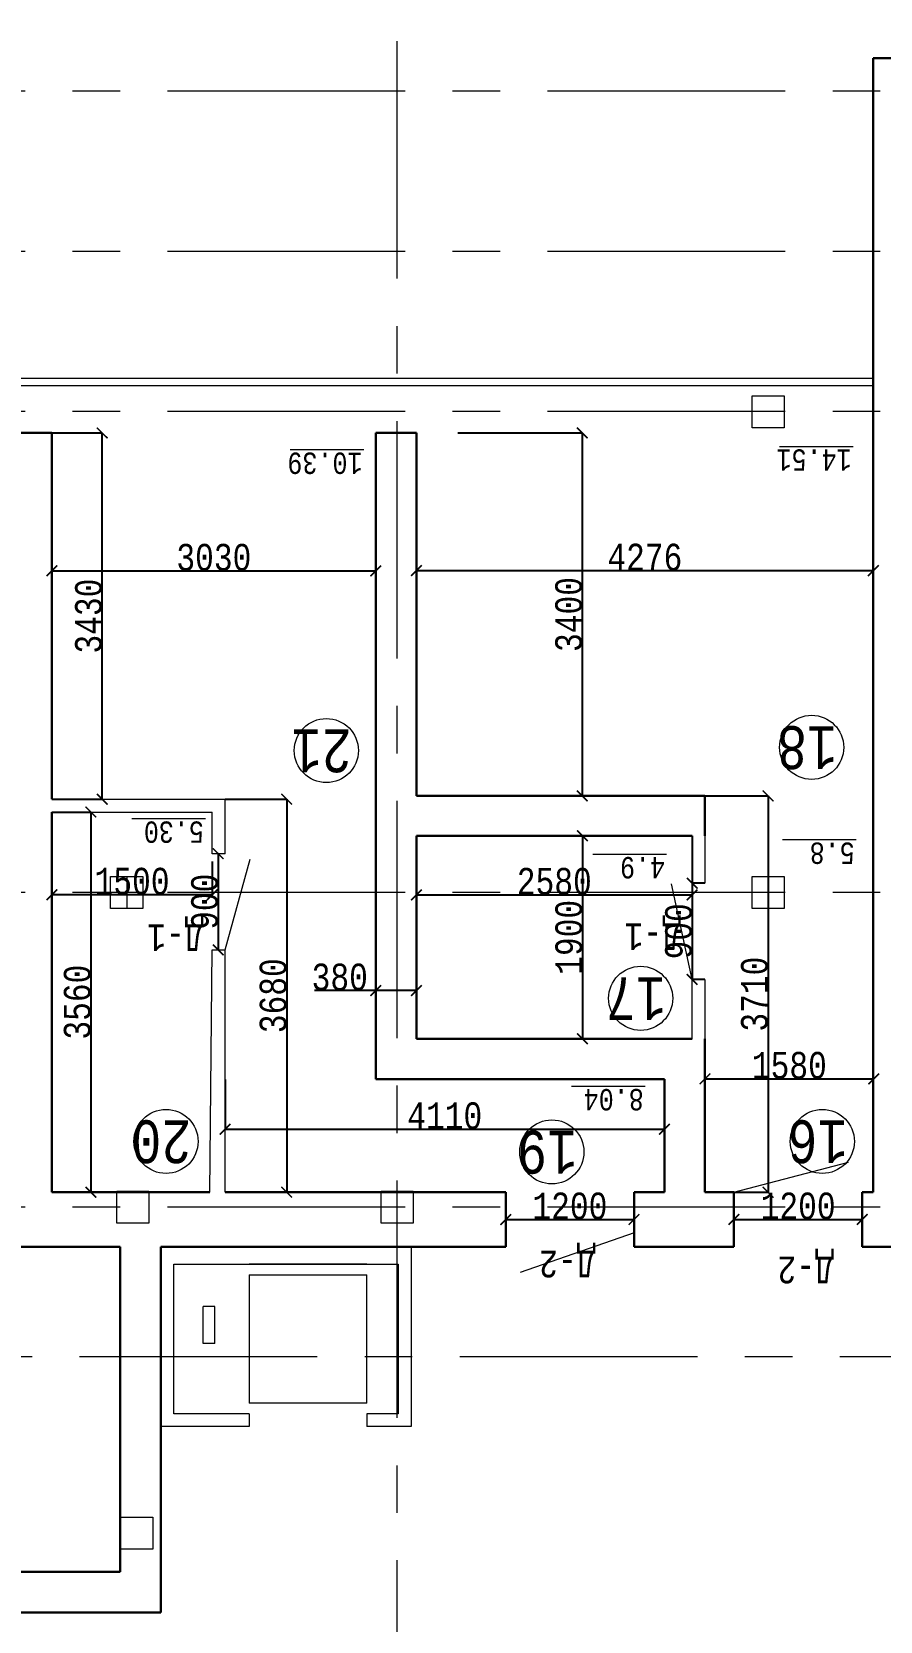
# Model space of a CAD drawing. Header units: millimetres. Extents: x -689206 to 4969298, y -1019800 to 703299.
# Drawn here: x 367459 to 375396, y -938033 to -923150 of the extents above; entities that cross this region are included whole.
import ezdxf

# ---------------------------------------------------------------- set-up
doc = ezdxf.new("R2010")
doc.units = ezdxf.units.MM
doc.linetypes.add('JIS_02_4.0', pattern=[5.5, 4, -1.5])
doc.linetypes.add('осеваяX2', pattern=[101.6, 63.5, -12.7, 12.7, -12.7])
for name, color, linetype, lineweight in [('несущие', 7, 'Continuous', 30), ('ОКНА', 250, 'Continuous', 20), ('ПЕРЕГОРОДКИ', 252, 'Continuous', 9), ('РАЗМЕРЫ', 7, 'Continuous', 9), ('сваи', 7, 'JIS_02_4.0', 30), ('стены', 7, 'Continuous', 20)]:
    doc.layers.add(name, color=color, linetype=linetype, lineweight=lineweight)
doc.layers.add('четотам', color=7, linetype='Continuous')
doc.styles.add('Аннотативный', font='isocteur.ttf', dxfattribs={"width": 0.7, "height": 250})
doc.dimstyles.new('Аннотативный', dxfattribs={"dimscale": 0, "dimtxt": 250, "dimasz": 100, "dimexe": 1.25, "dimexo": 0.625, "dimtad": 1, "dimdec": 0, "dimtxsty": 'Аннотативный', "dimblk": 'ARCHTICK', "dimcen": 2.5, "dimadec": 0, "dimazin": 0, "dimtfac": 1, "dimtdec": 0, "dimtmove": 0, "dimatfit": 3, "dimfxl": 1, "dimarcsym": 0})

# ---------------------------------------------------------------- blocks, each defined once
blk = doc.blocks.new('_ArchTick')
at = {"color": 0, "linetype": 'ByBlock', "const_width": 0.15}
blk.add_lwpolyline([(-0.5, -0.5), (0.5, 0.5)], dxfattribs=at)
blk = doc.blocks.new('*D4287')
at = {"layer": 'Defpoints', "color": 0, "lineweight": 5, "transparency": 16777216}
for p in [(371057, -928196), (371057, -928196), (375332, -928196)]:
    blk.add_point(p, dxfattribs=at)
at = {"layer": 'стены', "color": 0, "lineweight": -2, "transparency": 16777216}
for p, q in [((371057, -928195), (371057, -928195)), ((375332, -928196), (371057, -928196)), ((375332, -928195), (375332, -928195))]:
    blk.add_line(p, q, dxfattribs=at)
at = {"layer": 'стены', "color": 0, "lineweight": -2, "transparency": 16777216, "xscale": 100, "yscale": 100, "zscale": 100}
for p, rotation in [((371057, -928196), 179.9999999999985), ((375332, -928196), 359.9999999999985)]:
    blk.add_blockref('_ArchTick', p, dxfattribs=dict(at, rotation=rotation))
at = {"layer": 'стены', "color": 0, "lineweight": 5, "transparency": 16777216, "insert": (373194, -928070), "char_height": 250, "attachment_point": 5, "style": 'Аннотативный'}
blk.add_mtext('4276', dxfattribs=at)
blk = doc.blocks.new('*D4288')
at = {"layer": 'Defpoints', "color": 0, "lineweight": 5, "transparency": 16777216}
for p in [(367647, -930919), (369147, -930919), (367647, -931231)]:
    blk.add_point(p, dxfattribs=at)
at = {"layer": 'стены', "color": 0, "lineweight": -2, "transparency": 16777216}
for p, q in [((367647, -930919), (367647, -931232)), ((369147, -930919), (369147, -931232)), ((369147, -931231), (367647, -931231))]:
    blk.add_line(p, q, dxfattribs=at)
at = {"layer": 'стены', "color": 0, "lineweight": -2, "transparency": 16777216, "xscale": 100, "yscale": 100, "zscale": 100, "rotation": 180}
blk.add_blockref('_ArchTick', (367647, -931231), dxfattribs=at)
at = {"layer": 'стены', "color": 0, "lineweight": -2, "transparency": 16777216, "xscale": 100, "yscale": 100, "zscale": 100}
blk.add_blockref('_ArchTick', (369147, -931231), dxfattribs=at)
at = {"layer": 'стены', "color": 0, "lineweight": 5, "transparency": 16777216, "insert": (368397, -931105), "char_height": 250, "attachment_point": 5, "style": 'Аннотативный'}
blk.add_mtext('1500', dxfattribs=at)
blk = doc.blocks.new('*D4289')
at = {"layer": 'Defpoints', "color": 0, "lineweight": 5, "transparency": 16777216}
for p in [(367647, -926906), (368117, -926906), (367647, -930336)]:
    blk.add_point(p, dxfattribs=at)
at = {"layer": 'стены', "color": 0, "lineweight": -2, "transparency": 16777216}
for p, q in [((367647, -926906), (368118, -926906)), ((368117, -930336), (368117, -926906)), ((367647, -930336), (368118, -930336))]:
    blk.add_line(p, q, dxfattribs=at)
at = {"layer": 'стены', "color": 0, "lineweight": -2, "transparency": 16777216, "xscale": 100, "yscale": 100, "zscale": 100}
for p, rotation in [((368117, -926906), 90), ((368117, -930336), 270)]:
    blk.add_blockref('_ArchTick', p, dxfattribs=dict(at, rotation=rotation))
at = {"layer": 'стены', "color": 0, "lineweight": 5, "transparency": 16777216, "insert": (367991, -928621), "char_height": 250, "attachment_point": 5, "rotation": 90, "style": 'Аннотативный'}
blk.add_mtext('3430', dxfattribs=at)
blk = doc.blocks.new('*D4297')
at = {"layer": 'Defpoints', "color": 0, "lineweight": 5, "transparency": 16777216}
for p in [(369207, -930846), (369203, -931746), (369207, -931746)]:
    blk.add_point(p, dxfattribs=at)
at = {"layer": 'стены', "color": 0, "lineweight": -2, "transparency": 16777216}
for p, q in [((369206, -930846), (369202, -930846)), ((369203, -930846), (369203, -931746)), ((369206, -931746), (369202, -931746))]:
    blk.add_line(p, q, dxfattribs=at)
at = {"layer": 'стены', "color": 0, "lineweight": -2, "transparency": 16777216, "xscale": 100, "yscale": 100, "zscale": 100}
for p, rotation in [((369203, -930846), 90), ((369203, -931746), 270)]:
    blk.add_blockref('_ArchTick', p, dxfattribs=dict(at, rotation=rotation))
at = {"layer": 'стены', "color": 0, "lineweight": 5, "transparency": 16777216, "insert": (369077, -931296), "char_height": 250, "attachment_point": 5, "rotation": 90, "style": 'Аннотативный'}
blk.add_mtext('900', dxfattribs=at)
blk = doc.blocks.new('*D4355')
at = {"layer": 'Defpoints', "color": 0, "linetype": 'ByBlock', "lineweight": 5, "transparency": 16777216}
for p in [(371893, -934271), (373093, -934271), (373093, -934271)]:
    blk.add_point(p, dxfattribs=at)
at = {"layer": 'РАЗМЕРЫ', "color": 0, "linetype": 'ByBlock', "lineweight": -2, "transparency": 16777216}
for p, q in [((371893, -934271), (371893, -934270)), ((371893, -934271), (373093, -934271)), ((373093, -934271), (373093, -934270))]:
    blk.add_line(p, q, dxfattribs=at)
at = {"layer": 'РАЗМЕРЫ', "color": 0, "linetype": 'ByBlock', "lineweight": -2, "transparency": 16777216, "xscale": 100, "yscale": 100, "zscale": 100, "rotation": 180}
blk.add_blockref('_ArchTick', (371893, -934271), dxfattribs=at)
at = {"layer": 'РАЗМЕРЫ', "color": 0, "linetype": 'ByBlock', "lineweight": -2, "transparency": 16777216, "xscale": 100, "yscale": 100, "zscale": 100}
blk.add_blockref('_ArchTick', (373093, -934271), dxfattribs=at)
at = {"layer": 'РАЗМЕРЫ', "color": 0, "linetype": 'ByBlock', "lineweight": 5, "transparency": 16777216, "insert": (372493, -934146), "char_height": 250, "attachment_point": 5, "style": 'Аннотативный'}
blk.add_mtext('1200', dxfattribs=at)
blk = doc.blocks.new('*D4356')
at = {"layer": 'Defpoints', "color": 0, "linetype": 'ByBlock', "lineweight": 5, "transparency": 16777216}
for p in [(374028, -934271), (375228, -934271), (375228, -934271)]:
    blk.add_point(p, dxfattribs=at)
at = {"layer": 'РАЗМЕРЫ', "color": 0, "linetype": 'ByBlock', "lineweight": -2, "transparency": 16777216}
for p, q in [((374028, -934271), (374028, -934270)), ((374028, -934271), (375228, -934271)), ((375228, -934272), (375228, -934272))]:
    blk.add_line(p, q, dxfattribs=at)
at = {"layer": 'РАЗМЕРЫ', "color": 0, "linetype": 'ByBlock', "lineweight": -2, "transparency": 16777216, "xscale": 100, "yscale": 100, "zscale": 100, "rotation": 180}
blk.add_blockref('_ArchTick', (374028, -934271), dxfattribs=at)
at = {"layer": 'РАЗМЕРЫ', "color": 0, "linetype": 'ByBlock', "lineweight": -2, "transparency": 16777216, "xscale": 100, "yscale": 100, "zscale": 100}
blk.add_blockref('_ArchTick', (375228, -934271), dxfattribs=at)
at = {"layer": 'РАЗМЕРЫ', "color": 0, "linetype": 'ByBlock', "lineweight": 5, "transparency": 16777216, "insert": (374628, -934146), "char_height": 250, "attachment_point": 5, "style": 'Аннотативный'}
blk.add_mtext('1200', dxfattribs=at)
blk = doc.blocks.new('*D4358')
at = {"layer": 'Defpoints', "color": 0, "linetype": 'ByBlock', "lineweight": 5, "transparency": 16777216}
for p in [(370677, -930678), (371057, -930678), (370677, -932127)]:
    blk.add_point(p, dxfattribs=at)
at = {"layer": 'РАЗМЕРЫ', "color": 0, "linetype": 'ByBlock', "lineweight": -2, "transparency": 16777216}
for p, q in [((370677, -930679), (370677, -932128)), ((371057, -930679), (371057, -932128)), ((370677, -932127), (370103, -932127)), ((371057, -932127), (370677, -932127))]:
    blk.add_line(p, q, dxfattribs=at)
at = {"layer": 'РАЗМЕРЫ', "color": 0, "linetype": 'ByBlock', "lineweight": -2, "transparency": 16777216, "xscale": 100, "yscale": 100, "zscale": 100, "rotation": 180}
blk.add_blockref('_ArchTick', (370677, -932127), dxfattribs=at)
at = {"layer": 'РАЗМЕРЫ', "color": 0, "linetype": 'ByBlock', "lineweight": -2, "transparency": 16777216, "xscale": 100, "yscale": 100, "zscale": 100}
blk.add_blockref('_ArchTick', (371057, -932127), dxfattribs=at)
at = {"layer": 'РАЗМЕРЫ', "color": 0, "linetype": 'ByBlock', "lineweight": 5, "transparency": 16777216, "insert": (370340, -932002), "char_height": 250, "attachment_point": 5, "style": 'Аннотативный'}
blk.add_mtext('380', dxfattribs=at)
blk = doc.blocks.new('*D4325')
at = {"layer": 'Defpoints', "color": 0, "linetype": 'ByBlock', "lineweight": 5, "transparency": 16777216}
for p in [(371445, -926906), (371057, -930305), (372608, -930305)]:
    blk.add_point(p, dxfattribs=at)
at = {"layer": 'РАЗМЕРЫ', "color": 0, "linetype": 'ByBlock', "lineweight": -2, "transparency": 16777216}
for p, q in [((371445, -926906), (372610, -926906)), ((372608, -926906), (372608, -930305)), ((371057, -930305), (372610, -930305))]:
    blk.add_line(p, q, dxfattribs=at)
at = {"layer": 'РАЗМЕРЫ', "color": 0, "linetype": 'ByBlock', "lineweight": -2, "transparency": 16777216, "xscale": 100, "yscale": 100, "zscale": 100}
for p, rotation in [((372608, -926906), 90), ((372608, -930305), 270)]:
    blk.add_blockref('_ArchTick', p, dxfattribs=dict(at, rotation=rotation))
at = {"layer": 'РАЗМЕРЫ', "color": 0, "linetype": 'ByBlock', "lineweight": 5, "transparency": 16777216, "insert": (372483, -928606), "char_height": 250, "attachment_point": 5, "rotation": 90, "style": 'Аннотативный'}
blk.add_mtext('3400', dxfattribs=at)
blk = doc.blocks.new('*D4326')
at = {"layer": 'Defpoints', "color": 0, "linetype": 'ByBlock', "lineweight": 5, "transparency": 16777216}
for p in [(371057, -930678), (371057, -932579), (372610, -932579)]:
    blk.add_point(p, dxfattribs=at)
at = {"layer": 'РАЗМЕРЫ', "color": 0, "linetype": 'ByBlock', "lineweight": -2, "transparency": 16777216}
for p, q in [((371057, -930678), (372611, -930678)), ((372610, -930678), (372610, -932579)), ((371057, -932579), (372611, -932579))]:
    blk.add_line(p, q, dxfattribs=at)
at = {"layer": 'РАЗМЕРЫ', "color": 0, "linetype": 'ByBlock', "lineweight": -2, "transparency": 16777216, "xscale": 100, "yscale": 100, "zscale": 100}
for p, rotation in [((372610, -930678), 90), ((372610, -932579), 270)]:
    blk.add_blockref('_ArchTick', p, dxfattribs=dict(at, rotation=rotation))
at = {"layer": 'РАЗМЕРЫ', "color": 0, "linetype": 'ByBlock', "lineweight": 5, "transparency": 16777216, "insert": (372484, -931629), "char_height": 250, "attachment_point": 5, "rotation": 90, "style": 'Аннотативный'}
blk.add_mtext('1900', dxfattribs=at)
blk = doc.blocks.new('*D4327')
at = {"layer": 'Defpoints', "color": 0, "linetype": 'ByBlock', "lineweight": 5, "transparency": 16777216}
for p in [(371057, -930678), (373637, -930678), (373637, -931232)]:
    blk.add_point(p, dxfattribs=at)
at = {"layer": 'РАЗМЕРЫ', "color": 0, "linetype": 'ByBlock', "lineweight": -2, "transparency": 16777216}
for p, q in [((371057, -930679), (371057, -931233)), ((373637, -930679), (373637, -931233)), ((371057, -931232), (373637, -931232))]:
    blk.add_line(p, q, dxfattribs=at)
at = {"layer": 'РАЗМЕРЫ', "color": 0, "linetype": 'ByBlock', "lineweight": -2, "transparency": 16777216, "xscale": 100, "yscale": 100, "zscale": 100, "rotation": 180}
blk.add_blockref('_ArchTick', (371057, -931232), dxfattribs=at)
at = {"layer": 'РАЗМЕРЫ', "color": 0, "linetype": 'ByBlock', "lineweight": -2, "transparency": 16777216, "xscale": 100, "yscale": 100, "zscale": 100}
blk.add_blockref('_ArchTick', (373637, -931232), dxfattribs=at)
at = {"layer": 'РАЗМЕРЫ', "color": 0, "linetype": 'ByBlock', "lineweight": 5, "transparency": 16777216, "insert": (372347, -931106), "char_height": 250, "attachment_point": 5, "style": 'Аннотативный'}
blk.add_mtext('2580', dxfattribs=at)
blk = doc.blocks.new('*D4328')
at = {"layer": 'Defpoints', "color": 0, "linetype": 'ByBlock', "lineweight": 5, "transparency": 16777216}
for p in [(373757, -932954), (375336, -932954), (375336, -932954)]:
    blk.add_point(p, dxfattribs=at)
at = {"layer": 'РАЗМЕРЫ', "color": 0, "linetype": 'ByBlock', "lineweight": -2, "transparency": 16777216}
for p, q in [((373757, -932954), (373757, -932953)), ((373757, -932954), (375336, -932954)), ((375336, -932954), (375336, -932953))]:
    blk.add_line(p, q, dxfattribs=at)
at = {"layer": 'РАЗМЕРЫ', "color": 0, "linetype": 'ByBlock', "lineweight": -2, "transparency": 16777216, "xscale": 100, "yscale": 100, "zscale": 100, "rotation": 180}
blk.add_blockref('_ArchTick', (373757, -932954), dxfattribs=at)
at = {"layer": 'РАЗМЕРЫ', "color": 0, "linetype": 'ByBlock', "lineweight": -2, "transparency": 16777216, "xscale": 100, "yscale": 100, "zscale": 100}
blk.add_blockref('_ArchTick', (375336, -932954), dxfattribs=at)
at = {"layer": 'РАЗМЕРЫ', "color": 0, "linetype": 'ByBlock', "lineweight": 5, "transparency": 16777216, "insert": (374546, -932829), "char_height": 250, "attachment_point": 5, "style": 'Аннотативный'}
blk.add_mtext('1580', dxfattribs=at)
blk = doc.blocks.new('*D4329')
at = {"layer": 'Defpoints', "color": 0, "linetype": 'ByBlock', "lineweight": 5, "transparency": 16777216}
for p in [(367647, -926906), (370677, -926906), (370677, -928197)]:
    blk.add_point(p, dxfattribs=at)
at = {"layer": 'РАЗМЕРЫ', "color": 0, "linetype": 'ByBlock', "lineweight": -2, "transparency": 16777216}
for p, q in [((367647, -926907), (367647, -928198)), ((370677, -926907), (370677, -928198)), ((367647, -928197), (370677, -928197))]:
    blk.add_line(p, q, dxfattribs=at)
at = {"layer": 'РАЗМЕРЫ', "color": 0, "linetype": 'ByBlock', "lineweight": -2, "transparency": 16777216, "xscale": 100, "yscale": 100, "zscale": 100, "rotation": 180}
blk.add_blockref('_ArchTick', (367647, -928197), dxfattribs=at)
at = {"layer": 'РАЗМЕРЫ', "color": 0, "linetype": 'ByBlock', "lineweight": -2, "transparency": 16777216, "xscale": 100, "yscale": 100, "zscale": 100}
blk.add_blockref('_ArchTick', (370677, -928197), dxfattribs=at)
at = {"layer": 'РАЗМЕРЫ', "color": 0, "linetype": 'ByBlock', "lineweight": 5, "transparency": 16777216, "insert": (369162, -928072), "char_height": 250, "attachment_point": 5, "style": 'Аннотативный'}
blk.add_mtext('3030', dxfattribs=at)
blk = doc.blocks.new('*D4330')
at = {"layer": 'Defpoints', "color": 0, "linetype": 'ByBlock', "lineweight": 5, "transparency": 16777216}
for p in [(367647, -930456), (367647, -934016), (368012, -934016)]:
    blk.add_point(p, dxfattribs=at)
at = {"layer": 'РАЗМЕРЫ', "color": 0, "linetype": 'ByBlock', "lineweight": -2, "transparency": 16777216}
for p, q in [((367647, -930456), (368013, -930456)), ((368012, -930456), (368012, -934016)), ((367647, -934016), (368013, -934016))]:
    blk.add_line(p, q, dxfattribs=at)
at = {"layer": 'РАЗМЕРЫ', "color": 0, "linetype": 'ByBlock', "lineweight": -2, "transparency": 16777216, "xscale": 100, "yscale": 100, "zscale": 100}
for p, rotation in [((368012, -930456), 90), ((368012, -934016), 270)]:
    blk.add_blockref('_ArchTick', p, dxfattribs=dict(at, rotation=rotation))
at = {"layer": 'РАЗМЕРЫ', "color": 0, "linetype": 'ByBlock', "lineweight": 5, "transparency": 16777216, "insert": (367886, -932236), "char_height": 250, "attachment_point": 5, "rotation": 90, "style": 'Аннотативный'}
blk.add_mtext('3560', dxfattribs=at)
blk = doc.blocks.new('*D4403')
at = {"layer": 'Defpoints', "color": 0, "linetype": 'ByBlock', "lineweight": 5, "transparency": 16777216}
for p in [(369267, -930336), (369267, -934016), (369844, -934016)]:
    blk.add_point(p, dxfattribs=at)
at = {"layer": 'РАЗМЕРЫ', "color": 0, "linetype": 'ByBlock', "lineweight": -2, "transparency": 16777216}
for p, q in [((369267, -930336), (369845, -930336)), ((369844, -930336), (369844, -934016)), ((369267, -934016), (369845, -934016))]:
    blk.add_line(p, q, dxfattribs=at)
at = {"layer": 'РАЗМЕРЫ', "color": 0, "linetype": 'ByBlock', "lineweight": -2, "transparency": 16777216, "xscale": 100, "yscale": 100, "zscale": 100}
for p, rotation in [((369844, -930336), 90), ((369844, -934016), 270)]:
    blk.add_blockref('_ArchTick', p, dxfattribs=dict(at, rotation=rotation))
at = {"layer": 'РАЗМЕРЫ', "color": 0, "linetype": 'ByBlock', "lineweight": 5, "transparency": 16777216, "insert": (369718, -932176), "char_height": 250, "attachment_point": 5, "rotation": 90, "style": 'Аннотативный'}
blk.add_mtext('3680', dxfattribs=at)
blk = doc.blocks.new('*D4417')
at = {"layer": 'Defpoints', "color": 0, "linetype": 'ByBlock', "lineweight": 5, "transparency": 16777216}
for p in [(369267, -932959), (373377, -932959), (369267, -933427)]:
    blk.add_point(p, dxfattribs=at)
at = {"layer": 'РАЗМЕРЫ', "color": 0, "linetype": 'ByBlock', "lineweight": -2, "transparency": 16777216}
for p, q in [((369267, -932959), (369267, -933428)), ((373377, -932959), (373377, -933428)), ((373377, -933427), (369267, -933427))]:
    blk.add_line(p, q, dxfattribs=at)
at = {"layer": 'РАЗМЕРЫ', "color": 0, "linetype": 'ByBlock', "lineweight": -2, "transparency": 16777216, "xscale": 100, "yscale": 100, "zscale": 100, "rotation": 180}
blk.add_blockref('_ArchTick', (369267, -933427), dxfattribs=at)
at = {"layer": 'РАЗМЕРЫ', "color": 0, "linetype": 'ByBlock', "lineweight": -2, "transparency": 16777216, "xscale": 100, "yscale": 100, "zscale": 100}
blk.add_blockref('_ArchTick', (373377, -933427), dxfattribs=at)
at = {"layer": 'РАЗМЕРЫ', "color": 0, "linetype": 'ByBlock', "lineweight": 5, "transparency": 16777216, "insert": (371322, -933301), "char_height": 250, "attachment_point": 5, "style": 'Аннотативный'}
blk.add_mtext('4110', dxfattribs=at)
blk = doc.blocks.new('*D4419')
at = {"layer": 'Defpoints', "color": 0, "linetype": 'ByBlock', "lineweight": 5, "transparency": 16777216}
for p in [(373757, -930305), (373757, -934016), (374347, -934016)]:
    blk.add_point(p, dxfattribs=at)
at = {"layer": 'РАЗМЕРЫ', "color": 0, "linetype": 'ByBlock', "lineweight": -2, "transparency": 16777216}
for p, q in [((373757, -930305), (374348, -930305)), ((374347, -930305), (374347, -934016)), ((373757, -934016), (374348, -934016))]:
    blk.add_line(p, q, dxfattribs=at)
at = {"layer": 'РАЗМЕРЫ', "color": 0, "linetype": 'ByBlock', "lineweight": -2, "transparency": 16777216, "xscale": 100, "yscale": 100, "zscale": 100}
for p, rotation in [((374347, -930305), 90), ((374347, -934016), 270)]:
    blk.add_blockref('_ArchTick', p, dxfattribs=dict(at, rotation=rotation))
at = {"layer": 'РАЗМЕРЫ', "color": 0, "linetype": 'ByBlock', "lineweight": 5, "transparency": 16777216, "insert": (374221, -932161), "char_height": 250, "attachment_point": 5, "rotation": 90, "style": 'Аннотативный'}
blk.add_mtext('3710', dxfattribs=at)
blk = doc.blocks.new('*D4427')
at = {"layer": 'Defpoints', "color": 0, "linetype": 'ByBlock', "lineweight": 5, "ltscale": 35, "transparency": 16777216}
for p in [(373757, -931123), (373637, -932023), (373756, -932023)]:
    blk.add_point(p, dxfattribs=at)
at = {"layer": 'сваи', "color": 0, "linetype": 'ByBlock', "lineweight": -2, "ltscale": 35, "transparency": 16777216}
for p, q in [((373756, -931123), (373636, -931123)), ((373637, -931123), (373637, -932023)), ((373755, -932023), (373635, -932023))]:
    blk.add_line(p, q, dxfattribs=at)
at = {"layer": 'сваи', "color": 0, "linetype": 'ByBlock', "lineweight": -2, "ltscale": 35, "transparency": 16777216, "xscale": 100, "yscale": 100, "zscale": 100}
for p, rotation in [((373637, -931123), 89.95519264100182), ((373637, -932023), 269.9551926410018)]:
    blk.add_blockref('_ArchTick', p, dxfattribs=dict(at, rotation=rotation))
at = {"layer": 'сваи', "color": 0, "linetype": 'ByBlock', "lineweight": 5, "ltscale": 35, "transparency": 16777216, "insert": (373511, -931573), "char_height": 250, "attachment_point": 5, "rotation": 89.9552, "style": 'Аннотативный'}
blk.add_mtext('900', dxfattribs=at)

msp = doc.modelspace()

# ---------------------------------------------------------------- linework, layer by layer
at = {"layer": 'несущие', "color": 0}
for p, q in [((375328.7, -926226.3), (375328.6, -923396.2)), ((367266.7, -926906.2), (367646.7, -926906.2)), ((370676.7, -926906.2), (371056.7, -926906.2))]:
    msp.add_line(p, q, dxfattribs=at)
at = {"layer": 'ОКНА', "linetype": 'ByBlock', "lineweight": 9}
for p, q in [((375329, -926396.2), (359206.7, -926396.2)), ((375329, -926466.2), (359206.7, -926466.2))]:
    msp.add_line(p, q, dxfattribs=at)
at = {"layer": 'ПЕРЕГОРОДКИ', "color": 18, "linetype": 'ByBlock', "lineweight": 30, "true_color": 0x000000}
msp.add_line((375328.6, -923396.2), (375858.6, -923396.2), dxfattribs=at)
at = {"layer": 'ПЕРЕГОРОДКИ', "linetype": 'ByBlock', "lineweight": 20}
for p, q in [((373636.7, -931122.6), (373756.7, -931122.7)), ((373756.7, -932022.7), (373636, -932022.6))]:
    msp.add_line(p, q, dxfattribs=at)
at = {"layer": 'РАЗМЕРЫ', "linetype": 'осеваяX2', "lineweight": 5, "ltscale": 35}
for p, q in [((370876.7, -964577.2), (370876.7, -914735.9)), ((332346.7, -935555.5), (399399.4, -935555.5))]:
    msp.add_line(p, q, dxfattribs=at)
at = {"layer": 'РАЗМЕРЫ', "lineweight": 5}
for p, q in [((370566.4, -927065.7), (369877.2, -927065.7)), ((375142.2, -927035.7), (374452.9, -927035.7)), ((369082.6, -930519.9), (368393.4, -930519.9)), ((375171.1, -930717.5), (374481.9, -930717.5)), ((373397.8, -930853), (372708.5, -930853)), ((373197.8, -933025.3), (372508.5, -933025.3))]:
    msp.add_line(p, q, dxfattribs=at)
at = {"layer": 'РАЗМЕРЫ', "linetype": 'ByBlock', "lineweight": 30}
for p, q in [((371056.7, -930304.8), (373756.7, -930304.8)), ((373756.7, -930304.8), (373756.7, -930678.5)), ((371056.7, -930678.5), (373636.7, -930678.5)), ((373636.7, -932578.7), (371056.7, -932578.7)), ((373756.7, -932578.7), (373756.7, -934016.2)), ((370676.7, -932958.7), (370676.7, -932956.3)), ((373376.7, -932958.7), (370676.7, -932958.7)), ((371056.7, -932956.3), (371056.7, -932958.7)), ((373376.7, -932958.7), (373376.7, -934016.2)), ((367646.7, -934016.2), (368903.7, -934016.2)), ((368903.7, -934016.2), (369126, -934016.2)), ((369266.7, -934016.2), (369348.2, -934016.2)), ((369348.2, -934016.2), (371893.5, -934016.2)), ((371893.5, -934526.2), (371893.5, -934016.2)), ((373093.5, -934016.2), (373376.7, -934016.2)), ((373093.5, -934016.2), (373093.5, -934526.2)), ((373756.7, -934016.2), (374027.7, -934016.2)), ((374027.7, -934526.2), (374027.7, -934016.2)), ((375227.7, -934016.2), (375328.7, -934016.2)), ((375227.7, -934016.2), (375227.7, -934526.2)), ((368287, -934526.2), (362587, -934526.2)), ((368287, -934526.2), (368287, -937570.2)), ((368667, -934526.2), (368667, -937950.2)), ((369348.2, -934526.2), (368667, -934526.2)), ((371893.5, -934526.2), (369348.2, -934526.2)), ((374027.7, -934526.2), (373093.5, -934526.2)), ((375582.7, -934526.2), (375227.7, -934526.2)), ((362587, -937570.2), (368287, -937570.2)), ((368667, -937950.2), (362587, -937950.2))]:
    msp.add_line(p, q, dxfattribs=at)
at = {"layer": 'РАЗМЕРЫ', "linetype": 'ByBlock', "lineweight": 20}
msp.add_line((373636.7, -930678.5), (373636.7, -931122.7), dxfattribs=at)
at = {"layer": 'РАЗМЕРЫ', "linetype": 'ByBlock', "lineweight": 13}
for p, q in [((373756.7, -930678.5), (373756.7, -931122.7)), ((373636.7, -932578.7), (373636.7, -932022.6)), ((373756.7, -932022.7), (373756.7, -932578.7)), ((371007, -934526.2), (371007, -936210.2))]:
    msp.add_line(p, q, dxfattribs=at)
at = {"layer": 'РАЗМЕРЫ', "linetype": 'ByBlock', "lineweight": 9}
for p, q in [((373636, -932022.6), (373442.2, -931128.9)), ((374027.7, -934016.2), (375098.9, -933733.1)), ((373093.5, -934396.2), (372026.5, -934766.6))]:
    msp.add_line(p, q, dxfattribs=at)
at = {"layer": 'РАЗМЕРЫ', "lineweight": 13}
for p, q in [((368787, -934690.2), (370887, -934690.2)), ((368787, -936090.2), (368787, -934690.2)), ((370593.8, -934690.2), (369493.8, -934690.2)), ((369493.8, -934790.2), (369493.8, -935990.4)), ((369493.8, -934790.2), (370593.8, -934790.2)), ((370593.8, -935990.4), (370593.8, -934790.2)), ((370887, -934690.2), (370887, -936090.2)), ((369171, -935086.6), (369061, -935086.6)), ((369171, -935432.8), (369061, -935432.8)), ((370593.8, -935990.4), (369493.8, -935990.4)), ((369493.8, -936090.2), (368787, -936090.2)), ((369493.8, -936090.2), (369493.8, -936210.2)), ((370887, -936090.2), (370593.8, -936090.2)), ((370593.8, -936090.2), (370593.8, -936210.2)), ((369493.8, -936210.2), (368667, -936210.2)), ((371007, -936210.2), (370593.8, -936210.2))]:
    msp.add_line(p, q, dxfattribs=at)
at = {"layer": 'стены', "linetype": 'осеваяX2', "lineweight": 5, "ltscale": 35}
for p, q in [((399399.4, -923706.2), (332346.7, -923706.2)), ((399399.4, -925206.2), (332346.7, -925206.2)), ((399399.4, -926706.2), (332346.7, -926706.2)), ((399399.4, -931208.3), (332346.7, -931208.3)), ((399399.4, -934156.3), (332346.7, -934156.3))]:
    msp.add_line(p, q, dxfattribs=at)
at = {"layer": 'стены', "lineweight": 30}
for p, q in [((375328.7, -934016.2), (375328.7, -926226.3)), ((367646.7, -926906.2), (367646.7, -930336.3)), ((370676.7, -926906.2), (370676.7, -932956.3)), ((371056.7, -926906.2), (371056.7, -930304.8)), ((367646.7, -930456.3), (367646.7, -932956.3)), ((367646.7, -934016.2), (367646.7, -930456.3)), ((371056.7, -930678.5), (371056.7, -932578.7))]:
    msp.add_line(p, q, dxfattribs=at)
at = {"layer": 'стены', "lineweight": 13}
for p, q in [((367646.7, -930336.3), (369266.7, -930336.3)), ((367646.7, -930456.3), (369146.7, -930456.3)), ((369146.7, -930846.1), (369146.7, -930456.3)), ((369266.7, -930846.1), (369266.7, -930459)), ((369266.7, -930846.1), (369146.7, -930846.1)), ((369126, -934016.2), (369146.7, -931746.1)), ((369146.7, -931746.1), (369266.7, -931746.1)), ((369266.7, -934016.2), (369266.7, -931746.1)), ((369061, -935432.8), (369061, -935086.6)), ((369171, -935432.8), (369171, -935086.6))]:
    msp.add_line(p, q, dxfattribs=at)
at = {"layer": 'стены'}
for p, q in [((369266.7, -930846.1), (369266.7, -930336.3)), ((367646.7, -930768.3), (367646.7, -930776.3)), ((368346.7, -931058.3), (368346.7, -931358.3)), ((374346.7, -931058.3), (374346.7, -931358.3)), ((368496.7, -931208.3), (368196.7, -931208.3)), ((374496.7, -931208.3), (374196.7, -931208.3))]:
    msp.add_line(p, q, dxfattribs=at)
at = {"layer": 'стены', "lineweight": 9}
msp.add_line((369266.7, -931746.1), (369502.9, -930896.2), dxfattribs=at)
at = {"layer": 'стены'}
for points in [[(374496.7, -926858.3), (374196.7, -926858.3), (374196.7, -926558.3), (374496.7, -926558.3)], [(368496.7, -931358.3), (368196.7, -931358.3), (368196.7, -931058.3), (368496.7, -931058.3)], [(374496.7, -931358.3), (374196.7, -931358.3), (374196.7, -931058.3), (374496.7, -931058.3)], [(368555.3, -934306.3), (368255.3, -934306.3), (368255.3, -934006.3), (368555.3, -934006.3)], [(371026.7, -934306.3), (370726.7, -934306.3), (370726.7, -934006.3), (371026.7, -934006.3)], [(368591.7, -937357.4), (368291.7, -937357.4), (368291.7, -937057.4), (368591.7, -937057.4)]]:
    msp.add_lwpolyline(points, close=True, dxfattribs=at)
at = {"layer": 'четотам', "lineweight": 13}
for centre in [(370214.7, -929880.2), (374754.7, -929850.2), (373154.7, -932200.2), (368714.7, -933540.2), (374854.7, -933540.2), (372324.4, -933638.5)]:
    msp.add_circle(centre, 300, dxfattribs=at)

# ---------------------------------------------------------------- texts
at = {"layer": 'РАЗМЕРЫ', "lineweight": 5, "char_height": 200, "width": 656.117, "attachment_point": 1, "rotation": 180, "style": 'Аннотативный'}
for s, insert in [('14.51', (375128.1, -927259.8)), ('10.39', (370552.3, -927289.8)), ('5.30', (369068.5, -930744)), ('5.8', (375157, -930941.6)), ('4.9', (373383.6, -931077)), ('8.04', (373183.6, -933249.4))]:
    msp.add_mtext(s, dxfattribs=dict(at, insert=insert))
at = {"layer": 'РАЗМЕРЫ', "lineweight": 13, "ltscale": 150, "char_height": 401.1, "width": 1460, "attachment_point": 1, "rotation": 180, "style": 'Аннотативный'}
for s, insert in [('21', (370452, -930083.3)), ('18', (374992, -930053.3)), ('17', (373392, -932403.3)), ('20', (368952, -933743.3)), ('19', (372561.6, -933841.5)), ('16', (375092, -933743.3))]:
    msp.add_mtext(s, dxfattribs=dict(at, insert=insert))
at = {"layer": 'РАЗМЕРЫ', "lineweight": 20, "ltscale": 150, "char_height": 250, "width": 922.913, "attachment_point": 1, "rotation": 180, "style": 'Аннотативный'}
for s, insert in [('Д-1', (369064.7, -931757.8)), ('Д-1', (373530.6, -931747.8)), ('Д-2', (372732, -934813)), ('Д-2', (374961.6, -934868.5))]:
    msp.add_mtext(s, dxfattribs=dict(at, insert=insert))

# ---------------------------------------------------------------- dimensions: what is measured, and where the dimension line sits
at = {"layer": 'РАЗМЕРЫ', "linetype": 'ByBlock', "lineweight": 5}
for base, p1, p2, angle, picture, middle in [((370676.7, -928197.2), (367646.7, -926906.2), (370676.7, -926906.2), 180, '*D4329', (369161.7, -928071.6)), ((369843.5, -934016.2), (369266.7, -930336.3), (369266.7, -934016.2), 270, '*D4403', (369717.9, -932176.3)), ((368011.8, -934016.2), (367646.7, -930456.3), (367646.7, -934016.2), 270, '*D4330', (367886.2, -932236.3)), ((372609.6, -932578.7), (371056.7, -930678.5), (371056.7, -932578.7), 270, '*D4326', (372483.9, -931628.6)), ((373636.7, -931231.9), (371056.7, -930678.5), (373636.7, -930678.5), 180, '*D4327', (372346.7, -931106.3)), ((369266.7, -933426.9), (373376.7, -932958.7), (369266.7, -932958.7), 180, '*D4417', (371321.7, -933301.2))]:
    dim = msp.add_linear_dim(base=base, p1=p1, p2=p2, angle=angle, dimstyle='Аннотативный', dxfattribs=at)
    dim.commit()
    dim.dimension.update_dxf_attribs({"geometry": picture, "text_midpoint": middle})
for base, p1, p2, angle, text, picture, middle in [((372608.3, -930304.8), (371444.7, -926906.2), (371056.7, -930304.8), 270, '3400', '*D4325', (372482.7, -928605.5)), ((374346.7, -934016.2), (373756.7, -930304.8), (373756.7, -934016.2), 270, '3710', '*D4419', (374221.1, -932160.5)), ((375335.7, -932954.3), (373756.7, -932954.3), (375335.7, -932954.3), 180, '1580', '*D4328', (374546.2, -932828.7))]:
    dim = msp.add_linear_dim(base=base, p1=p1, p2=p2, angle=angle, text=text, dimstyle='Аннотативный', dxfattribs=at)
    dim.commit()
    dim.dimension.update_dxf_attribs({"geometry": picture, "text_midpoint": middle})
for p1, p2, distance, picture, middle in [((371056.7, -930678.5), (370676.7, -930678.5), 1448.7, '*D4358', (370339.8, -932001.6)), ((371893.5, -934271.2), (373093.5, -934271.2), 0, '*D4355', (372493.5, -934145.6)), ((374027.7, -934271.2), (375227.7, -934271.2), 0, '*D4356', (374627.7, -934145.6))]:
    dim = msp.add_aligned_dim(p1=p1, p2=p2, distance=distance, dimstyle='Аннотативный', dxfattribs=at)
    dim.commit()
    dim.dimension.update_dxf_attribs({"geometry": picture, "text_midpoint": middle})
at = {"layer": 'сваи', "linetype": 'ByBlock', "lineweight": 5, "ltscale": 35}
dim = msp.add_aligned_dim(p1=(373756.7, -931122.7), p2=(373756, -932022.7), distance=-119.3, dimstyle='Аннотативный', dxfattribs=at)
dim.commit()
dim.dimension.update_dxf_attribs({"geometry": '*D4427', "text_midpoint": (373511.4, -931572.5)})
at = {"layer": 'стены', "lineweight": 5}
for p1, p2, distance, picture, middle in [((367646.7, -930336.3), (367646.7, -926906.2), -470.2, '*D4289', (367991.2, -928621.2)), ((375332.3, -928196), (371056.7, -928196), 0, '*D4287', (373194.5, -928070.3)), ((369146.7, -930918.6), (367646.7, -930918.6), 312, '*D4288', (368396.7, -931105)), ((369206.7, -930846.1), (369206.7, -931746.1), -3.6, '*D4297', (369077.5, -931296.1))]:
    dim = msp.add_aligned_dim(p1=p1, p2=p2, distance=distance, dimstyle='Аннотативный', dxfattribs=at)
    dim.commit()
    dim.dimension.update_dxf_attribs({"geometry": picture, "text_midpoint": middle})

doc.saveas('drawing.dxf')
